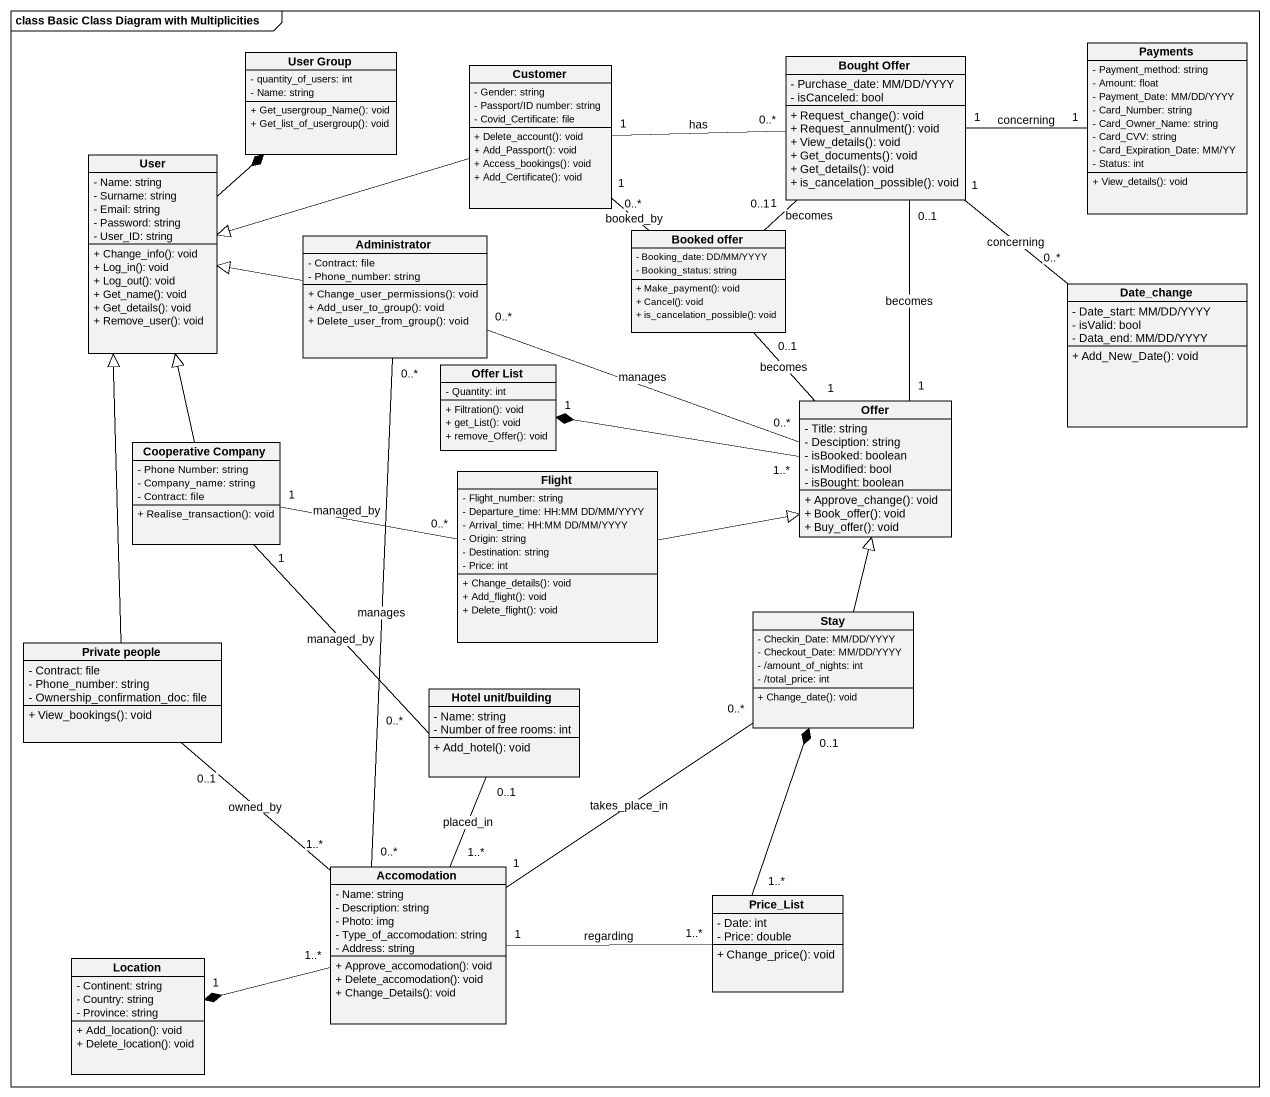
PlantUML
@startuml
mainframe class Basic Class Diagram with Multiplicities
hide circle
hide empty members
skinparam classAttributeIconSize 0
class "User Group" as User_Group {
  - quantity_of_users: int
  - Name: string
  + Get_usergroup_Name(): void
  + Get_list_of_usergroup(): void
}
class Customer {
  - Gender: string
  - Passport/ID number: string
  - Covid_Certificate: file
  + Delete_account(): void
  + Add_Passport(): void
  + Access_bookings(): void
  + Add_Certificate(): void
}
class "Bought Offer" as Bought_Offer {
  - Purchase_date: MM/DD/YYYY
  - isCanceled: bool
  + Request_change(): void
  + Request_annulment(): void
  + View_details(): void
  + Get_documents(): void
  + Get_details(): void
  + is_cancelation_possible(): void
}
class Payments {
  - Payment_method: string
  - Amount: float
  - Payment_Date: MM/DD/YYYY
  - Card_Number: string
  - Card_Owner_Name: string
  - Card_CVV: string
  - Card_Expiration_Date: MM/YY
  - Status: int
  + View_details(): void
}
class User {
  - Name: string
  - Surname: string
  - Email: string
  - Password: string
  - User_ID: string
  + Change_info(): void
  + Log_in(): void
  + Log_out(): void
  + Get_name(): void
  + Get_details(): void
  + Remove_user(): void
}
class "Booked offer" as Booked_offer {
  - Booking_date: DD/MM/YYYY
  - Booking_status: string
  + Make_payment(): void
  + Cancel(): void
  + is_cancelation_possible(): void
}
class Administrator {
  - Contract: file
  - Phone_number: string
  + Change_user_permissions(): void
  + Add_user_to_group(): void
  + Delete_user_from_group(): void
}
class Date_change {
  - Date_start: MM/DD/YYYY
  - isValid: bool
  - Data_end: MM/DD/YYYY
  + Add_New_Date(): void
}
class "Offer List" as Offer_List {
  - Quantity: int
  + Filtration(): void
  + get_List(): void
  + remove_Offer(): void
}
class Offer {
  - Title: string
  - Desciption: string
  - isBooked: boolean
  - isModified: bool
  - isBought: boolean
  + Approve_change(): void
  + Book_offer(): void
  + Buy_offer(): void
}
class "Cooperative Company" as Cooperative_Company {
  - Phone Number: string
  - Company_name: string
  - Contract: file
  + Realise_transaction(): void
}
class Flight {
  - Flight_number: string
  - Departure_time: HH:MM DD/MM/YYYY
  - Arrival_time: HH:MM DD/MM/YYYY
  - Origin: string
  - Destination: string
  - Price: int
  + Change_details(): void
  + Add_flight(): void
  + Delete_flight(): void
}
class Stay {
  - Checkin_Date: MM/DD/YYYY
  - Checkout_Date: MM/DD/YYYY
  - /amount_of_nights: int
  - /total_price: int
  + Change_date(): void
}
class "Private people" as Private_people {
  - Contract: file
  - Phone_number: string
  - Ownership_confirmation_doc: file
  + View_bookings(): void
}
class "Hotel unit/building" as Hotel_unit_building {
  - Name: string
  - Number of free rooms: int
  + Add_hotel(): void
}
class Accomodation {
  - Name: string
  - Description: string
  - Photo: img
  - Type_of_accomodation: string
  - Address: string
  + Approve_accomodation(): void
  + Delete_accomodation(): void
  + Change_Details(): void
}
class Price_List {
  - Date: int
  - Price: double
  + Change_price(): void
}
class Location {
  - Continent: string
  - Country: string
  - Province: string
  + Add_location(): void
  + Delete_location(): void
}
Customer "1" -right- "0..*" Bought_Offer : has
Customer -left-|> User
Customer "1" -- "0..*" Booked_offer : booked_by
Payments "1" -left- "1" Bought_Offer : concerning
User -up-* User_Group
Booked_offer "1" -up- "0..1" Bought_Offer : becomes
Booked_offer "0..1" -- "1" Offer : becomes
Administrator -left-|> User
Administrator "0..*" -right- "0..*" Offer : manages
Administrator "0..*" -- "0..*" Accomodation : manages
Date_change "0..*" -up- "1" Bought_Offer : concerning
Offer "1" -up- "0..1" Bought_Offer : becomes
Offer "1..*" -left-* "1" Offer_List
Cooperative_Company -up-|> User
Cooperative_Company "1" -right- "0..*" Flight : managed_by
Cooperative_Company "1" -- "0..*" Hotel_unit_building : managed_by
Flight -right-|> Offer
Stay -up-|> Offer
Private_people -up-|> User
Accomodation "1" -up- "0..*" Stay : takes_place_in
Accomodation "1..*" -up- "0..1" Private_people : owned_by
Accomodation "1..*" -up- "0..1" Hotel_unit_building : placed_in
Accomodation "1" -right- "1..*" Price_List : regarding
Accomodation "1..*" -left-* "1" Location
Price_List "1..*" -up-* "0..1" Stay
@enduml
